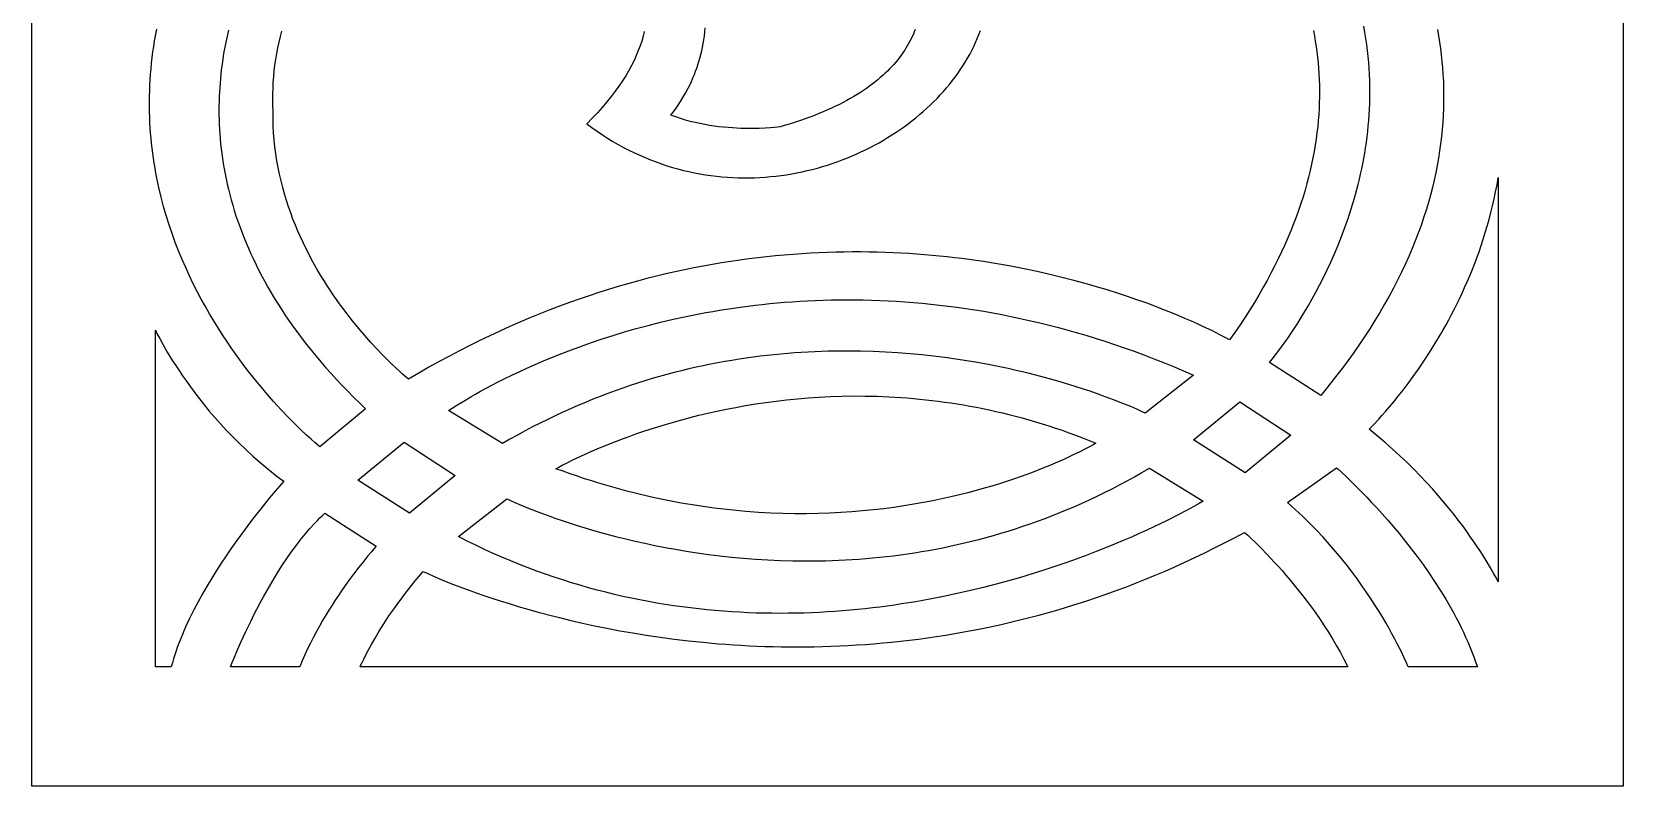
# Model space of a CAD drawing. Extents: x -4425 to -873, y -1243 to 1744.
# Drawn here: x -1282 to -882, y -1243.3 to -1053.6 of the extents above; entities that cross this region are included whole.
import ezdxf

# ---------------------------------------------------------------- set-up
doc = ezdxf.new("R2010")
doc.units = 0
doc.layers.add('LAYER_1', color=7, linetype='CONTINUOUS')

msp = doc.modelspace()

# ---------------------------------------------------------------- linework, layer by layer
at = {"layer": 'LAYER_1'}
for points in [[(-1281.97, 1256.69), (-881.97, 1256.69), (-881.97, -1243.31), (-1281.97, -1243.31)], [(-913.68, -1092.09), (-913.36, -1090.29), (-913.36, -1191.91), (-913.84, -1190.98), (-914.45, -1189.87), (-915.31, -1188.37), (-916.42, -1186.53), (-917.06, -1185.49), (-917.78, -1184.38), (-918.55, -1183.2), (-919.39, -1181.95), (-920.3, -1180.65), (-921.27, -1179.28), (-922.3, -1177.87), (-923.4, -1176.41), (-924.57, -1174.91), (-925.8, -1173.37), (-927.1, -1171.79), (-928.46, -1170.19), (-929.9, -1168.56), (-931.39, -1166.92), (-932.96, -1165.25), (-934.6, -1163.58), (-936.3, -1161.9), (-938.07, -1160.22), (-939.91, -1158.54), (-941.82, -1156.86), (-943.8, -1155.2), (-945.85, -1153.55), (-945.56, -1153.27), (-944.72, -1152.42), (-943.41, -1151.03), (-942.6, -1150.13), (-941.69, -1149.1), (-940.7, -1147.95), (-939.63, -1146.66), (-938.49, -1145.25), (-937.28, -1143.72), (-936.03, -1142.07), (-934.73, -1140.3), (-933.4, -1138.41), (-932.04, -1136.41), (-930.66, -1134.29), (-929.27, -1132.07), (-927.88, -1129.73), (-927.19, -1128.52), (-926.49, -1127.29), (-925.81, -1126.02), (-925.12, -1124.74), (-924.44, -1123.42), (-923.77, -1122.08), (-923.11, -1120.72), (-922.45, -1119.33), (-921.81, -1117.91), (-921.18, -1116.48), (-920.55, -1115.01), (-919.94, -1113.52), (-919.35, -1112.01), (-918.77, -1110.48), (-918.2, -1108.92), (-917.66, -1107.33), (-917.13, -1105.73), (-916.62, -1104.1), (-916.13, -1102.45), (-915.66, -1100.78), (-915.22, -1099.08), (-914.79, -1097.37), (-914.4, -1095.63), (-914.02, -1093.87)], [(-1161.78, -1156.07), (-1163.68, -1157.17), (-1177.22, -1148.87), (-1176.3, -1148.25), (-1175.16, -1147.52), (-1173.58, -1146.55), (-1171.58, -1145.36), (-1170.42, -1144.7), (-1169.16, -1143.99), (-1167.79, -1143.25), (-1166.32, -1142.47), (-1164.76, -1141.66), (-1163.09, -1140.82), (-1161.32, -1139.96), (-1159.46, -1139.08), (-1157.51, -1138.18), (-1155.46, -1137.27), (-1153.31, -1136.34), (-1151.08, -1135.42), (-1148.75, -1134.49), (-1146.34, -1133.56), (-1143.84, -1132.64), (-1141.25, -1131.73), (-1138.57, -1130.83), (-1135.81, -1129.95), (-1132.96, -1129.09), (-1130.04, -1128.25), (-1127.03, -1127.44), (-1123.94, -1126.65), (-1120.77, -1125.91), (-1117.53, -1125.2), (-1114.21, -1124.54), (-1112.52, -1124.22), (-1110.81, -1123.91), (-1109.09, -1123.62), (-1107.34, -1123.34), (-1105.58, -1123.08), (-1103.8, -1122.83), (-1102, -1122.59), (-1100.18, -1122.37), (-1098.35, -1122.16), (-1096.5, -1121.96), (-1094.63, -1121.79), (-1092.74, -1121.63), (-1090.84, -1121.48), (-1088.92, -1121.36), (-1086.98, -1121.25), (-1085.03, -1121.16), (-1083.06, -1121.09), (-1081.08, -1121.04), (-1079.07, -1121), (-1077.06, -1120.99), (-1075.02, -1121), (-1072.97, -1121.03), (-1070.91, -1121.08), (-1068.83, -1121.15), (-1066.73, -1121.25), (-1064.62, -1121.37), (-1062.49, -1121.51), (-1060.35, -1121.67), (-1058.2, -1121.86), (-1056.03, -1122.08), (-1053.84, -1122.32), (-1051.64, -1122.58), (-1049.43, -1122.87), (-1047.21, -1123.19), (-1044.96, -1123.53), (-1042.71, -1123.9), (-1040.44, -1124.3), (-1038.16, -1124.73), (-1035.87, -1125.19), (-1033.56, -1125.67), (-1031.24, -1126.19), (-1028.91, -1126.74), (-1026.56, -1127.31), (-1024.21, -1127.92), (-1021.84, -1128.56), (-1019.45, -1129.23), (-1017.06, -1129.93), (-1014.65, -1130.67), (-1012.24, -1131.44), (-1009.81, -1132.24), (-1007.37, -1133.08), (-1004.91, -1133.95), (-1002.45, -1134.86), (-999.98, -1135.81), (-997.49, -1136.78), (-995, -1137.8), (-992.49, -1138.85), (-989.97, -1139.94), (-1002.12, -1149.48), (-1003.04, -1149.05), (-1004.17, -1148.54), (-1005.73, -1147.87), (-1007.7, -1147.06), (-1010.07, -1146.13), (-1012.83, -1145.11), (-1014.34, -1144.57), (-1015.95, -1144.01), (-1017.65, -1143.45), (-1019.43, -1142.87), (-1021.3, -1142.29), (-1023.25, -1141.71), (-1025.28, -1141.13), (-1027.39, -1140.55), (-1029.58, -1139.97), (-1031.84, -1139.4), (-1034.18, -1138.85), (-1036.59, -1138.31), (-1039.07, -1137.79), (-1041.62, -1137.28), (-1044.24, -1136.8), (-1046.92, -1136.35), (-1049.67, -1135.93), (-1052.47, -1135.53), (-1055.34, -1135.17), (-1058.26, -1134.85), (-1061.24, -1134.57), (-1064.27, -1134.34), (-1067.36, -1134.15), (-1070.49, -1134.01), (-1073.68, -1133.92), (-1076.91, -1133.88), (-1080.18, -1133.91), (-1081.83, -1133.94), (-1083.5, -1133.99), (-1085.17, -1134.06), (-1086.86, -1134.14), (-1088.55, -1134.24), (-1090.26, -1134.36), (-1091.97, -1134.49), (-1093.69, -1134.65), (-1095.42, -1134.82), (-1097.16, -1135), (-1098.91, -1135.21), (-1100.67, -1135.44), (-1102.43, -1135.68), (-1104.21, -1135.95), (-1105.99, -1136.24), (-1107.78, -1136.54), (-1109.57, -1136.87), (-1111.37, -1137.22), (-1113.18, -1137.59), (-1114.99, -1137.98), (-1116.82, -1138.4), (-1118.64, -1138.84), (-1120.47, -1139.3), (-1122.31, -1139.79), (-1124.16, -1140.3), (-1126, -1140.83), (-1127.86, -1141.39), (-1129.72, -1141.97), (-1131.58, -1142.58), (-1133.44, -1143.21), (-1135.31, -1143.88), (-1137.19, -1144.56), (-1139.07, -1145.28), (-1140.95, -1146.02), (-1142.83, -1146.79), (-1144.72, -1147.58), (-1146.6, -1148.41), (-1148.5, -1149.26), (-1150.39, -1150.14), (-1152.28, -1151.06), (-1154.18, -1152), (-1156.08, -1152.97), (-1157.98, -1153.97), (-1159.88, -1155.01)], [(-1219.67, -1165.85), (-1218.64, -1166.62), (-1219.63, -1167.75), (-1220.78, -1169.09), (-1222.28, -1170.89), (-1224.09, -1173.12), (-1226.14, -1175.72), (-1227.23, -1177.16), (-1228.36, -1178.67), (-1229.53, -1180.25), (-1230.71, -1181.9), (-1231.92, -1183.62), (-1233.13, -1185.39), (-1234.34, -1187.21), (-1235.55, -1189.09), (-1236.75, -1191), (-1237.92, -1192.95), (-1239.07, -1194.93), (-1240.18, -1196.94), (-1241.24, -1198.97), (-1242.26, -1201.01), (-1243.22, -1203.07), (-1243.68, -1204.1), (-1244.12, -1205.13), (-1244.54, -1206.16), (-1244.94, -1207.18), (-1245.32, -1208.21), (-1245.69, -1209.24), (-1246.03, -1210.26), (-1246.35, -1211.28), (-1246.64, -1212.29), (-1246.91, -1213.31), (-1250.9, -1213.31), (-1250.9, -1128.67), (-1250.43, -1129.63), (-1249.83, -1130.77), (-1248.99, -1132.29), (-1247.91, -1134.17), (-1247.27, -1135.23), (-1246.57, -1136.36), (-1245.8, -1137.55), (-1244.97, -1138.81), (-1244.08, -1140.13), (-1243.12, -1141.5), (-1242.1, -1142.92), (-1241.01, -1144.38), (-1239.86, -1145.88), (-1238.64, -1147.41), (-1237.35, -1148.98), (-1235.99, -1150.56), (-1234.57, -1152.16), (-1233.08, -1153.78), (-1231.52, -1155.41), (-1229.89, -1157.04), (-1228.19, -1158.67), (-1226.42, -1160.29), (-1224.58, -1161.9), (-1223.64, -1162.7), (-1222.67, -1163.5), (-1221.69, -1164.29), (-1220.69, -1165.07)], [(-1016.19, -1156.35), (-1014.48, -1157.04), (-1015.15, -1157.43), (-1015.98, -1157.89), (-1017.12, -1158.5), (-1018.58, -1159.24), (-1020.35, -1160.1), (-1022.41, -1161.06), (-1024.76, -1162.1), (-1026.05, -1162.64), (-1027.4, -1163.19), (-1028.82, -1163.76), (-1030.31, -1164.33), (-1031.87, -1164.91), (-1033.5, -1165.5), (-1035.19, -1166.09), (-1036.94, -1166.67), (-1038.76, -1167.25), (-1040.65, -1167.83), (-1042.59, -1168.4), (-1044.6, -1168.96), (-1046.66, -1169.51), (-1048.79, -1170.04), (-1050.97, -1170.56), (-1053.22, -1171.06), (-1055.52, -1171.54), (-1057.87, -1171.99), (-1060.28, -1172.42), (-1062.75, -1172.82), (-1065.27, -1173.19), (-1067.84, -1173.53), (-1070.46, -1173.83), (-1073.13, -1174.1), (-1075.85, -1174.33), (-1078.63, -1174.51), (-1081.45, -1174.65), (-1084.31, -1174.75), (-1087.23, -1174.79), (-1090.19, -1174.79), (-1093.19, -1174.73), (-1096.24, -1174.62), (-1099.33, -1174.45), (-1102.46, -1174.22), (-1105.64, -1173.93), (-1107.24, -1173.76), (-1108.85, -1173.58), (-1110.47, -1173.37), (-1112.1, -1173.16), (-1113.75, -1172.92), (-1115.4, -1172.66), (-1117.06, -1172.39), (-1118.73, -1172.1), (-1120.4, -1171.79), (-1122.09, -1171.47), (-1123.79, -1171.12), (-1125.49, -1170.76), (-1127.21, -1170.37), (-1128.93, -1169.97), (-1130.66, -1169.54), (-1132.4, -1169.1), (-1134.15, -1168.63), (-1135.91, -1168.15), (-1137.67, -1167.64), (-1139.44, -1167.11), (-1141.22, -1166.56), (-1143.01, -1165.99), (-1144.8, -1165.39), (-1146.61, -1164.77), (-1148.42, -1164.13), (-1150.24, -1163.47), (-1149.51, -1163.07), (-1148.63, -1162.59), (-1147.4, -1161.96), (-1145.84, -1161.19), (-1143.97, -1160.31), (-1141.78, -1159.32), (-1139.3, -1158.25), (-1137.95, -1157.69), (-1136.52, -1157.11), (-1135.03, -1156.53), (-1133.46, -1155.94), (-1131.83, -1155.34), (-1130.14, -1154.73), (-1128.37, -1154.13), (-1126.54, -1153.53), (-1124.65, -1152.92), (-1122.7, -1152.33), (-1120.69, -1151.74), (-1118.62, -1151.16), (-1116.48, -1150.6), (-1114.3, -1150.05), (-1112.05, -1149.52), (-1109.75, -1149.01), (-1107.4, -1148.51), (-1105, -1148.05), (-1102.54, -1147.61), (-1100.04, -1147.2), (-1097.48, -1146.82), (-1094.88, -1146.47), (-1092.23, -1146.16), (-1089.54, -1145.89), (-1086.8, -1145.66), (-1084.02, -1145.47), (-1081.2, -1145.33), (-1078.34, -1145.24), (-1075.44, -1145.19), (-1072.5, -1145.2), (-1069.52, -1145.27), (-1066.51, -1145.39), (-1063.47, -1145.57), (-1061.93, -1145.68), (-1060.39, -1145.81), (-1058.84, -1145.96), (-1057.28, -1146.12), (-1055.71, -1146.3), (-1054.14, -1146.49), (-1052.55, -1146.71), (-1050.97, -1146.94), (-1049.37, -1147.18), (-1047.77, -1147.45), (-1046.16, -1147.73), (-1044.54, -1148.04), (-1042.92, -1148.36), (-1041.29, -1148.7), (-1039.65, -1149.06), (-1038.01, -1149.44), (-1036.36, -1149.85), (-1034.71, -1150.27), (-1033.05, -1150.71), (-1031.39, -1151.17), (-1029.72, -1151.66), (-1028.04, -1152.17), (-1026.36, -1152.7), (-1024.68, -1153.25), (-1022.99, -1153.82), (-1021.3, -1154.42), (-1019.6, -1155.04), (-1017.89, -1155.68)], [(-989.99, -1156.18), (-978.36, -1146.67), (-965.54, -1155), (-976.97, -1164.5)], [(-1200.03, -1166.34), (-1188.4, -1156.83), (-1175.57, -1165.16), (-1187, -1174.67)], [(-1172.55, -1181.67), (-1174.74, -1180.56), (-1162.6, -1171.02), (-1161.66, -1171.46), (-1160.52, -1171.97), (-1158.95, -1172.64), (-1156.95, -1173.46), (-1154.56, -1174.39), (-1151.78, -1175.41), (-1150.25, -1175.96), (-1148.63, -1176.51), (-1146.93, -1177.08), (-1145.13, -1177.65), (-1143.25, -1178.24), (-1141.28, -1178.82), (-1139.24, -1179.41), (-1137.11, -1179.99), (-1134.91, -1180.57), (-1132.63, -1181.13), (-1130.28, -1181.69), (-1127.85, -1182.23), (-1125.36, -1182.76), (-1122.8, -1183.26), (-1120.17, -1183.74), (-1117.47, -1184.2), (-1114.72, -1184.63), (-1111.9, -1185.02), (-1109.02, -1185.38), (-1106.09, -1185.7), (-1103.1, -1185.98), (-1100.06, -1186.22), (-1096.97, -1186.41), (-1093.83, -1186.55), (-1090.64, -1186.64), (-1087.41, -1186.68), (-1084.13, -1186.65), (-1082.48, -1186.62), (-1080.81, -1186.57), (-1079.14, -1186.5), (-1077.45, -1186.42), (-1075.76, -1186.32), (-1074.06, -1186.2), (-1072.34, -1186.07), (-1070.62, -1185.91), (-1068.89, -1185.74), (-1067.15, -1185.56), (-1065.41, -1185.35), (-1063.65, -1185.12), (-1061.89, -1184.88), (-1060.12, -1184.61), (-1058.35, -1184.32), (-1056.56, -1184.01), (-1054.77, -1183.69), (-1052.98, -1183.34), (-1051.18, -1182.96), (-1049.37, -1182.57), (-1047.55, -1182.15), (-1045.74, -1181.71), (-1043.91, -1181.25), (-1042.08, -1180.76), (-1040.25, -1180.25), (-1038.41, -1179.72), (-1036.56, -1179.16), (-1034.72, -1178.57), (-1032.87, -1177.96), (-1031.01, -1177.33), (-1029.15, -1176.67), (-1027.29, -1175.98), (-1025.43, -1175.26), (-1023.56, -1174.52), (-1021.69, -1173.75), (-1019.82, -1172.95), (-1017.95, -1172.12), (-1016.07, -1171.27), (-1014.19, -1170.38), (-1012.32, -1169.47), (-1010.44, -1168.52), (-1008.56, -1167.55), (-1006.68, -1166.54), (-1004.8, -1165.51), (-1002.92, -1164.44), (-1001.03, -1163.34), (-987.5, -1171.64), (-988.57, -1172.26), (-989.89, -1173.01), (-991.71, -1173.99), (-994, -1175.19), (-996.76, -1176.58), (-998.31, -1177.34), (-999.97, -1178.13), (-1001.73, -1178.95), (-1003.6, -1179.8), (-1005.58, -1180.67), (-1007.65, -1181.56), (-1009.82, -1182.47), (-1012.09, -1183.4), (-1014.45, -1184.33), (-1016.91, -1185.27), (-1019.45, -1186.21), (-1022.09, -1187.14), (-1024.81, -1188.08), (-1027.61, -1189), (-1030.49, -1189.91), (-1033.45, -1190.8), (-1036.49, -1191.68), (-1039.61, -1192.53), (-1042.79, -1193.35), (-1046.05, -1194.14), (-1049.38, -1194.89), (-1052.77, -1195.61), (-1056.23, -1196.28), (-1059.75, -1196.91), (-1061.53, -1197.2), (-1063.33, -1197.49), (-1065.14, -1197.75), (-1066.96, -1198.01), (-1068.8, -1198.25), (-1070.66, -1198.47), (-1072.52, -1198.68), (-1074.4, -1198.88), (-1076.29, -1199.06), (-1078.2, -1199.22), (-1080.12, -1199.36), (-1082.05, -1199.49), (-1083.99, -1199.6), (-1085.94, -1199.69), (-1087.9, -1199.76), (-1089.88, -1199.81), (-1091.86, -1199.84), (-1093.86, -1199.85), (-1095.86, -1199.84), (-1097.88, -1199.81), (-1099.9, -1199.76), (-1101.94, -1199.68), (-1103.98, -1199.58), (-1106.03, -1199.46), (-1108.09, -1199.32), (-1110.16, -1199.15), (-1112.24, -1198.95), (-1114.33, -1198.74), (-1116.42, -1198.49), (-1118.52, -1198.22), (-1120.62, -1197.93), (-1122.74, -1197.6), (-1124.86, -1197.25), (-1126.98, -1196.87), (-1129.11, -1196.47), (-1131.25, -1196.03), (-1133.39, -1195.57), (-1135.54, -1195.07), (-1137.69, -1194.55), (-1139.85, -1193.99), (-1142.01, -1193.4), (-1144.17, -1192.79), (-1146.34, -1192.14), (-1148.51, -1191.45), (-1150.69, -1190.74), (-1152.86, -1189.99), (-1155.04, -1189.21), (-1157.23, -1188.39), (-1159.41, -1187.54), (-1161.6, -1186.65), (-1163.79, -1185.73), (-1165.97, -1184.77), (-1168.17, -1183.77), (-1170.36, -1182.74)], [(-965.4, -1172.85), (-966.38, -1172), (-954.03, -1163.24), (-953.73, -1163.5), (-952.88, -1164.28), (-951.53, -1165.54), (-949.76, -1167.25), (-948.73, -1168.27), (-947.62, -1169.39), (-946.44, -1170.62), (-945.19, -1171.94), (-943.88, -1173.35), (-942.52, -1174.85), (-941.12, -1176.44), (-939.69, -1178.11), (-938.22, -1179.86), (-936.74, -1181.69), (-935.25, -1183.59), (-933.76, -1185.56), (-932.28, -1187.59), (-930.8, -1189.69), (-929.35, -1191.84), (-927.93, -1194.05), (-927.24, -1195.18), (-926.55, -1196.32), (-925.88, -1197.47), (-925.21, -1198.63), (-924.57, -1199.8), (-923.93, -1200.98), (-923.31, -1202.17), (-922.71, -1203.38), (-922.13, -1204.59), (-921.56, -1205.81), (-921.02, -1207.04), (-920.49, -1208.28), (-919.99, -1209.53), (-919.5, -1210.78), (-919.05, -1212.04), (-918.61, -1213.31), (-936, -1213.31), (-936.45, -1212.27), (-937.01, -1211.04), (-937.8, -1209.38), (-938.82, -1207.35), (-939.42, -1206.21), (-940.08, -1204.99), (-940.8, -1203.69), (-941.57, -1202.32), (-942.41, -1200.89), (-943.31, -1199.41), (-944.28, -1197.87), (-945.3, -1196.28), (-946.39, -1194.65), (-947.54, -1192.99), (-948.75, -1191.29), (-950.03, -1189.56), (-951.37, -1187.82), (-952.77, -1186.05), (-954.24, -1184.28), (-955.77, -1182.5), (-957.37, -1180.72), (-959.04, -1178.95), (-960.77, -1177.18), (-961.67, -1176.31), (-962.57, -1175.43), (-963.5, -1174.57), (-964.44, -1173.7)], [(-1208.93, -1175.23), (-1208.28, -1174.62), (-1195.4, -1182.95), (-1195.96, -1183.59), (-1196.62, -1184.35), (-1197.49, -1185.4), (-1198.55, -1186.7), (-1199.77, -1188.25), (-1201.12, -1190.02), (-1202.58, -1192), (-1204.11, -1194.18), (-1204.9, -1195.33), (-1205.69, -1196.53), (-1206.49, -1197.76), (-1207.29, -1199.03), (-1208.09, -1200.33), (-1208.89, -1201.67), (-1209.67, -1203.04), (-1210.45, -1204.44), (-1211.2, -1205.86), (-1211.94, -1207.31), (-1212.66, -1208.78), (-1213.35, -1210.27), (-1214.01, -1211.78), (-1214.64, -1213.31), (-1232.02, -1213.31), (-1231.57, -1212.17), (-1231.02, -1210.83), (-1230.27, -1209.06), (-1229.32, -1206.91), (-1228.18, -1204.44), (-1226.86, -1201.71), (-1226.13, -1200.26), (-1225.37, -1198.77), (-1224.56, -1197.24), (-1223.71, -1195.67), (-1222.83, -1194.09), (-1221.9, -1192.49), (-1220.94, -1190.88), (-1219.95, -1189.27), (-1218.92, -1187.66), (-1217.85, -1186.07), (-1216.76, -1184.5), (-1215.63, -1182.95), (-1214.48, -1181.43), (-1213.29, -1179.96), (-1212.08, -1178.54), (-1210.84, -1177.17), (-1210.2, -1176.51), (-1209.57, -1175.86)], [(-979.64, -1180.83), (-977.14, -1179.48), (-976.41, -1180.13), (-975.55, -1180.93), (-974.42, -1182.03), (-973.03, -1183.41), (-971.43, -1185.06), (-969.65, -1186.96), (-968.7, -1188), (-967.72, -1189.1), (-966.72, -1190.26), (-965.69, -1191.48), (-964.64, -1192.74), (-963.57, -1194.06), (-962.5, -1195.43), (-961.42, -1196.85), (-960.33, -1198.31), (-959.25, -1199.82), (-958.17, -1201.37), (-957.11, -1202.97), (-956.06, -1204.6), (-955.03, -1206.27), (-954.02, -1207.98), (-953.05, -1209.72), (-952.1, -1211.5), (-951.19, -1213.31), (-1199.46, -1213.31), (-1199.23, -1212.79), (-1198.95, -1212.18), (-1198.54, -1211.34), (-1198.02, -1210.3), (-1197.37, -1209.06), (-1196.6, -1207.64), (-1195.7, -1206.07), (-1194.66, -1204.34), (-1193.5, -1202.48), (-1192.19, -1200.5), (-1191.49, -1199.47), (-1190.75, -1198.42), (-1189.98, -1197.34), (-1189.17, -1196.25), (-1188.33, -1195.13), (-1187.45, -1194), (-1186.53, -1192.85), (-1185.58, -1191.69), (-1184.58, -1190.51), (-1183.56, -1189.33), (-1182.41, -1189.86), (-1181.01, -1190.48), (-1179.08, -1191.3), (-1176.63, -1192.3), (-1173.68, -1193.43), (-1172.03, -1194.04), (-1170.26, -1194.68), (-1168.37, -1195.33), (-1166.36, -1196.01), (-1164.25, -1196.7), (-1162.02, -1197.4), (-1159.69, -1198.1), (-1157.25, -1198.81), (-1154.71, -1199.53), (-1152.07, -1200.23), (-1149.32, -1200.93), (-1146.48, -1201.62), (-1143.55, -1202.29), (-1140.52, -1202.95), (-1137.4, -1203.59), (-1134.19, -1204.2), (-1130.9, -1204.78), (-1127.52, -1205.33), (-1124.05, -1205.84), (-1120.51, -1206.32), (-1116.89, -1206.75), (-1113.19, -1207.13), (-1109.42, -1207.47), (-1107.5, -1207.62), (-1105.57, -1207.75), (-1103.62, -1207.87), (-1101.66, -1207.98), (-1099.67, -1208.07), (-1097.68, -1208.14), (-1095.66, -1208.2), (-1093.63, -1208.24), (-1091.58, -1208.27), (-1089.51, -1208.27), (-1087.44, -1208.26), (-1085.34, -1208.23), (-1083.23, -1208.19), (-1081.11, -1208.12), (-1078.97, -1208.03), (-1076.82, -1207.93), (-1074.65, -1207.8), (-1072.47, -1207.65), (-1070.28, -1207.49), (-1068.07, -1207.29), (-1065.85, -1207.08), (-1063.62, -1206.85), (-1061.38, -1206.59), (-1059.12, -1206.3), (-1056.85, -1206), (-1054.57, -1205.67), (-1052.28, -1205.31), (-1049.98, -1204.93), (-1047.67, -1204.52), (-1045.35, -1204.09), (-1043.01, -1203.63), (-1040.67, -1203.14), (-1038.32, -1202.63), (-1035.96, -1202.08), (-1033.59, -1201.51), (-1031.21, -1200.91), (-1028.82, -1200.28), (-1026.42, -1199.62), (-1024.02, -1198.93), (-1021.6, -1198.21), (-1019.18, -1197.46), (-1016.76, -1196.68), (-1014.32, -1195.86), (-1011.88, -1195.01), (-1009.43, -1194.13), (-1006.98, -1193.22), (-1004.52, -1192.27), (-1002.05, -1191.29), (-999.58, -1190.27), (-997.1, -1189.22), (-994.62, -1188.13), (-992.14, -1187), (-989.65, -1185.84), (-987.15, -1184.65), (-984.65, -1183.41), (-982.15, -1182.14)]]:
    msp.add_lwpolyline(points, close=True, dxfattribs=at)
for points in [[(-1232.55, -1053.19), (-1232.98, -1055.11), (-1233.39, -1057.08), (-1233.75, -1059.1), (-1234.07, -1061.17), (-1234.35, -1063.28), (-1234.57, -1065.44), (-1234.75, -1067.65), (-1234.82, -1068.77), (-1234.87, -1069.9), (-1234.91, -1071.04), (-1234.93, -1072.19), (-1234.94, -1073.36), (-1234.93, -1074.53), (-1234.9, -1075.71), (-1234.86, -1076.9), (-1234.79, -1078.1), (-1234.72, -1079.31), (-1234.62, -1080.53), (-1234.5, -1081.76), (-1234.37, -1083), (-1234.21, -1084.25), (-1234.04, -1085.51), (-1233.84, -1086.77), (-1233.62, -1088.04), (-1233.38, -1089.33), (-1233.12, -1090.62), (-1232.84, -1091.91), (-1232.53, -1093.22), (-1232.2, -1094.53), (-1231.85, -1095.85), (-1231.47, -1097.18), (-1231.07, -1098.51), (-1230.65, -1099.85), (-1230.19, -1101.2), (-1229.72, -1102.56), (-1229.21, -1103.92), (-1228.68, -1105.28), (-1228.12, -1106.66), (-1227.53, -1108.04), (-1226.92, -1109.42), (-1226.28, -1110.81), (-1225.6, -1112.21), (-1224.9, -1113.61), (-1224.17, -1115.02), (-1223.41, -1116.43), (-1222.62, -1117.85), (-1221.79, -1119.27), (-1220.94, -1120.69), (-1220.05, -1122.12), (-1219.13, -1123.56), (-1218.17, -1125), (-1217.19, -1126.44), (-1216.16, -1127.89), (-1215.11, -1129.34), (-1214.02, -1130.79), (-1212.89, -1132.25), (-1211.73, -1133.7), (-1210.53, -1135.17), (-1209.3, -1136.63), (-1208.03, -1138.1), (-1206.72, -1139.57), (-1205.37, -1141.04), (-1203.99, -1142.52), (-1202.57, -1143.99), (-1201.1, -1145.47), (-1199.6, -1146.95), (-1198.06, -1148.43), (-1209.54, -1157.94), (-1210.12, -1157.47), (-1210.81, -1156.88), (-1211.74, -1156.06), (-1212.89, -1155.01), (-1214.24, -1153.75), (-1215.76, -1152.26), (-1217.44, -1150.57), (-1219.26, -1148.66), (-1220.22, -1147.63), (-1221.2, -1146.55), (-1222.2, -1145.42), (-1223.23, -1144.23), (-1224.27, -1143), (-1225.33, -1141.72), (-1226.4, -1140.39), (-1227.49, -1139.02), (-1228.58, -1137.59), (-1229.68, -1136.12), (-1230.78, -1134.6), (-1231.88, -1133.04), (-1232.98, -1131.42), (-1234.08, -1129.77), (-1235.16, -1128.07), (-1236.24, -1126.32), (-1237.31, -1124.54), (-1238.35, -1122.7), (-1239.39, -1120.83), (-1240.4, -1118.91), (-1241.39, -1116.96), (-1242.35, -1114.96), (-1243.29, -1112.92), (-1244.19, -1110.84), (-1245.06, -1108.71), (-1245.9, -1106.56), (-1246.7, -1104.36), (-1247.45, -1102.12), (-1248.16, -1099.84), (-1248.83, -1097.53), (-1249.45, -1095.18), (-1250.02, -1092.8), (-1250.28, -1091.59), (-1250.53, -1090.38), (-1250.76, -1089.15), (-1250.98, -1087.92), (-1251.19, -1086.68), (-1251.38, -1085.43), (-1251.56, -1084.17), (-1251.72, -1082.9), (-1251.86, -1081.62), (-1251.99, -1080.34), (-1252.1, -1079.05), (-1252.19, -1077.75), (-1252.27, -1076.44), (-1252.33, -1075.12), (-1252.37, -1073.79), (-1252.39, -1072.46), (-1252.39, -1071.12), (-1252.38, -1069.77), (-1252.34, -1068.41), (-1252.29, -1067.04), (-1252.21, -1065.67), (-1252.12, -1064.29), (-1252, -1062.9), (-1251.87, -1061.51), (-1251.71, -1060.1), (-1251.53, -1058.69), (-1251.33, -1057.27), (-1251.1, -1055.85), (-1250.99, -1055.09), (-1250.82, -1054.17), (-1250.58, -1052.92)], [(-959.84, -1053.32), (-959.59, -1054.63), (-959.36, -1055.95), (-959.15, -1057.29), (-958.96, -1058.64), (-958.79, -1060.01), (-958.65, -1061.39), (-958.53, -1062.78), (-958.44, -1064.19), (-958.37, -1065.61), (-958.32, -1067.04), (-958.3, -1068.49), (-958.31, -1069.95), (-958.34, -1071.43), (-958.4, -1072.91), (-958.49, -1074.42), (-958.61, -1075.93), (-958.75, -1077.46), (-958.93, -1079), (-959.13, -1080.56), (-959.37, -1082.12), (-959.64, -1083.7), (-959.94, -1085.3), (-960.27, -1086.9), (-960.64, -1088.52), (-961.04, -1090.15), (-961.47, -1091.8), (-961.94, -1093.46), (-962.44, -1095.13), (-962.99, -1096.81), (-963.56, -1098.51), (-964.18, -1100.21), (-964.83, -1101.93), (-965.52, -1103.67), (-966.25, -1105.41), (-967.02, -1107.17), (-967.83, -1108.94), (-968.68, -1110.72), (-969.57, -1112.51), (-970.5, -1114.32), (-971.48, -1116.14), (-972.5, -1117.97), (-973.56, -1119.81), (-974.66, -1121.66), (-975.82, -1123.53), (-977.01, -1125.4), (-978.25, -1127.29), (-979.54, -1129.19), (-980.88, -1131.1), (-981.99, -1130.49), (-983.35, -1129.78), (-985.23, -1128.83), (-987.62, -1127.69), (-988.99, -1127.06), (-990.49, -1126.39), (-992.11, -1125.68), (-993.84, -1124.95), (-995.69, -1124.19), (-997.65, -1123.41), (-999.72, -1122.61), (-1001.9, -1121.8), (-1004.18, -1120.98), (-1006.57, -1120.16), (-1009.07, -1119.34), (-1011.67, -1118.52), (-1014.36, -1117.71), (-1017.16, -1116.91), (-1020.04, -1116.12), (-1023.03, -1115.36), (-1026.1, -1114.61), (-1029.27, -1113.9), (-1032.52, -1113.22), (-1035.86, -1112.57), (-1039.29, -1111.97), (-1042.79, -1111.41), (-1044.58, -1111.14), (-1046.38, -1110.89), (-1048.2, -1110.65), (-1050.05, -1110.43), (-1051.91, -1110.22), (-1053.79, -1110.02), (-1055.69, -1109.84), (-1057.61, -1109.68), (-1059.54, -1109.53), (-1061.5, -1109.4), (-1063.47, -1109.28), (-1065.46, -1109.19), (-1067.47, -1109.11), (-1069.49, -1109.05), (-1071.53, -1109), (-1073.59, -1108.98), (-1075.67, -1108.98), (-1077.76, -1109), (-1079.86, -1109.04), (-1081.99, -1109.1), (-1084.12, -1109.18), (-1086.28, -1109.29), (-1088.44, -1109.42), (-1090.63, -1109.57), (-1092.82, -1109.75), (-1095.03, -1109.95), (-1097.26, -1110.18), (-1099.5, -1110.43), (-1101.75, -1110.71), (-1104.02, -1111.02), (-1106.3, -1111.35), (-1108.59, -1111.72), (-1110.89, -1112.1), (-1113.21, -1112.52), (-1115.54, -1112.97), (-1117.88, -1113.45), (-1120.23, -1113.95), (-1122.6, -1114.49), (-1124.97, -1115.06), (-1127.36, -1115.66), (-1129.75, -1116.3), (-1132.16, -1116.96), (-1134.58, -1117.66), (-1137.01, -1118.4), (-1139.44, -1119.17), (-1141.89, -1119.97), (-1144.35, -1120.81), (-1146.81, -1121.68), (-1149.29, -1122.59), (-1151.77, -1123.54), (-1154.26, -1124.52), (-1156.76, -1125.55), (-1159.27, -1126.61), (-1161.78, -1127.71), (-1164.3, -1128.85), (-1166.83, -1130.03), (-1169.37, -1131.25), (-1171.91, -1132.51), (-1174.46, -1133.81), (-1177.02, -1135.15), (-1179.58, -1136.54), (-1182.15, -1137.97), (-1184.72, -1139.44), (-1187.3, -1140.96), (-1187.69, -1140.63), (-1188.79, -1139.68), (-1189.58, -1138.97), (-1190.51, -1138.11), (-1191.56, -1137.11), (-1192.72, -1135.96), (-1193.99, -1134.68), (-1195.35, -1133.26), (-1196.78, -1131.7), (-1198.27, -1130.01), (-1199.81, -1128.2), (-1201.39, -1126.26), (-1202.18, -1125.24), (-1202.99, -1124.2), (-1203.79, -1123.13), (-1204.6, -1122.02), (-1205.4, -1120.89), (-1206.21, -1119.73), (-1207.01, -1118.54), (-1207.8, -1117.32), (-1208.59, -1116.08), (-1209.37, -1114.8), (-1210.14, -1113.51), (-1210.89, -1112.18), (-1211.63, -1110.83), (-1212.36, -1109.46), (-1213.07, -1108.06), (-1213.77, -1106.63), (-1214.44, -1105.18), (-1215.09, -1103.71), (-1215.72, -1102.21), (-1216.32, -1100.69), (-1216.9, -1099.15), (-1217.45, -1097.59), (-1217.97, -1096), (-1218.46, -1094.39), (-1218.91, -1092.76), (-1219.33, -1091.11), (-1219.72, -1089.44), (-1220.07, -1087.75), (-1220.37, -1086.04), (-1220.64, -1084.31), (-1220.87, -1082.56), (-1221.05, -1080.79), (-1221.18, -1079.01), (-1221.27, -1077.2), (-1221.31, -1075.38), (-1221.3, -1073.54), (-1221.36, -1072.11), (-1221.39, -1070.67), (-1221.38, -1069.23), (-1221.34, -1067.78), (-1221.27, -1066.34), (-1221.17, -1064.89), (-1221.03, -1063.44), (-1220.86, -1061.99), (-1220.65, -1060.55), (-1220.41, -1059.11), (-1220.14, -1057.68), (-1219.83, -1056.25), (-1219.49, -1054.83), (-1219.11, -1053.42)], [(-1128.04, -1053.56), (-1128.32, -1054.74), (-1128.67, -1055.93), (-1129.06, -1057.13), (-1129.52, -1058.35), (-1130.03, -1059.59), (-1130.6, -1060.83), (-1131.23, -1062.09), (-1131.92, -1063.37), (-1132.68, -1064.65), (-1133.5, -1065.95), (-1134.38, -1067.26), (-1135.33, -1068.58), (-1136.35, -1069.91), (-1137.43, -1071.25), (-1138.59, -1072.61), (-1139.82, -1073.97), (-1141.11, -1075.35), (-1142.48, -1076.73), (-1141.18, -1077.69), (-1139.87, -1078.62), (-1138.56, -1079.5), (-1137.23, -1080.35), (-1135.9, -1081.16), (-1134.56, -1081.93), (-1133.22, -1082.67), (-1131.87, -1083.37), (-1130.52, -1084.03), (-1129.16, -1084.66), (-1127.79, -1085.25), (-1126.43, -1085.81), (-1125.06, -1086.34), (-1123.68, -1086.83), (-1122.31, -1087.28), (-1120.93, -1087.71), (-1119.55, -1088.1), (-1118.17, -1088.46), (-1116.79, -1088.78), (-1115.41, -1089.07), (-1114.03, -1089.34), (-1112.65, -1089.57), (-1111.27, -1089.77), (-1109.89, -1089.94), (-1108.51, -1090.08), (-1107.14, -1090.19), (-1105.77, -1090.27), (-1104.4, -1090.32), (-1103.03, -1090.34), (-1101.67, -1090.34), (-1100.31, -1090.31), (-1098.96, -1090.24), (-1097.61, -1090.16), (-1096.27, -1090.04), (-1094.93, -1089.9), (-1093.6, -1089.74), (-1092.28, -1089.54), (-1090.97, -1089.33), (-1089.66, -1089.08), (-1088.36, -1088.82), (-1087.07, -1088.53), (-1085.79, -1088.21), (-1084.51, -1087.87), (-1083.25, -1087.51), (-1082, -1087.13), (-1080.76, -1086.72), (-1079.53, -1086.29), (-1078.31, -1085.84), (-1077.1, -1085.37), (-1075.91, -1084.88), (-1074.73, -1084.36), (-1073.56, -1083.83), (-1072.4, -1083.28), (-1071.26, -1082.7), (-1070.14, -1082.11), (-1069.02, -1081.5), (-1067.93, -1080.87), (-1066.85, -1080.23), (-1065.79, -1079.56), (-1064.74, -1078.88), (-1063.71, -1078.18), (-1062.7, -1077.47), (-1061.7, -1076.74), (-1060.73, -1075.99), (-1059.77, -1075.23), (-1058.83, -1074.45), (-1057.91, -1073.66), (-1057.01, -1072.85), (-1056.13, -1072.03), (-1055.28, -1071.19), (-1054.44, -1070.35), (-1053.63, -1069.49), (-1052.84, -1068.61), (-1052.07, -1067.73), (-1051.32, -1066.83), (-1050.6, -1065.92), (-1049.9, -1065.01), (-1049.23, -1064.08), (-1048.58, -1063.14), (-1047.95, -1062.19), (-1047.35, -1061.23), (-1046.78, -1060.26), (-1046.23, -1059.28), (-1045.72, -1058.29), (-1045.22, -1057.3), (-1044.76, -1056.3), (-1044.32, -1055.29), (-1043.92, -1054.27), (-1043.54, -1053.25)], [(-1059.91, -1053.06), (-1060.14, -1053.65), (-1060.39, -1054.24), (-1060.66, -1054.83), (-1060.95, -1055.42), (-1061.25, -1056.01), (-1061.57, -1056.59), (-1061.9, -1057.18), (-1062.26, -1057.76), (-1062.63, -1058.34), (-1063.03, -1058.92), (-1063.44, -1059.5), (-1063.87, -1060.08), (-1064.32, -1060.65), (-1064.8, -1061.23), (-1065.29, -1061.8), (-1065.8, -1062.36), (-1066.34, -1062.92), (-1066.89, -1063.48), (-1067.47, -1064.04), (-1068.07, -1064.59), (-1068.69, -1065.14), (-1069.34, -1065.69), (-1070.01, -1066.23), (-1070.7, -1066.77), (-1071.42, -1067.3), (-1072.16, -1067.83), (-1072.92, -1068.35), (-1073.71, -1068.87), (-1074.53, -1069.38), (-1075.37, -1069.89), (-1076.23, -1070.39), (-1077.12, -1070.88), (-1078.04, -1071.37), (-1078.99, -1071.86), (-1079.96, -1072.33), (-1080.96, -1072.8), (-1081.98, -1073.27), (-1083.04, -1073.73), (-1084.12, -1074.18), (-1085.24, -1074.62), (-1086.38, -1075.05), (-1087.55, -1075.48), (-1088.75, -1075.9), (-1089.98, -1076.31), (-1091.24, -1076.72), (-1092.53, -1077.11), (-1093.85, -1077.5), (-1094.5, -1077.58), (-1095.28, -1077.66), (-1096.33, -1077.75), (-1097.63, -1077.84), (-1099.15, -1077.9), (-1100.86, -1077.94), (-1102.76, -1077.93), (-1103.76, -1077.9), (-1104.8, -1077.86), (-1105.87, -1077.79), (-1106.97, -1077.71), (-1108.1, -1077.61), (-1109.25, -1077.48), (-1110.42, -1077.33), (-1111.6, -1077.15), (-1112.8, -1076.94), (-1114.01, -1076.71), (-1115.23, -1076.44), (-1116.46, -1076.13), (-1117.68, -1075.8), (-1118.91, -1075.42), (-1120.13, -1075.01), (-1121.34, -1074.55), (-1121.1, -1074.26), (-1120.44, -1073.4), (-1119.99, -1072.78), (-1119.47, -1072.02), (-1118.9, -1071.14), (-1118.29, -1070.15), (-1117.66, -1069.04), (-1117.01, -1067.82), (-1116.36, -1066.49), (-1115.73, -1065.06), (-1115.42, -1064.31), (-1115.12, -1063.54), (-1114.83, -1062.74), (-1114.55, -1061.92), (-1114.29, -1061.08), (-1114.03, -1060.22), (-1113.8, -1059.34), (-1113.58, -1058.43), (-1113.38, -1057.51), (-1113.21, -1056.57), (-1113.05, -1055.6), (-1112.92, -1054.62), (-1112.82, -1053.63), (-1112.74, -1052.61)], [(-928.65, -1053.02), (-928.37, -1054.59), (-928.12, -1056.19), (-927.89, -1057.8), (-927.69, -1059.42), (-927.52, -1061.05), (-927.37, -1062.7), (-927.26, -1064.37), (-927.17, -1066.05), (-927.12, -1067.74), (-927.09, -1069.44), (-927.1, -1071.16), (-927.14, -1072.89), (-927.21, -1074.64), (-927.32, -1076.4), (-927.46, -1078.17), (-927.64, -1079.95), (-927.85, -1081.75), (-928.1, -1083.55), (-928.39, -1085.38), (-928.71, -1087.21), (-929.08, -1089.05), (-929.48, -1090.91), (-929.93, -1092.78), (-930.41, -1094.66), (-930.94, -1096.55), (-931.51, -1098.46), (-932.12, -1100.37), (-932.78, -1102.3), (-933.48, -1104.23), (-934.23, -1106.18), (-935.02, -1108.14), (-935.86, -1110.11), (-936.75, -1112.09), (-937.68, -1114.08), (-938.67, -1116.08), (-939.7, -1118.09), (-940.79, -1120.11), (-941.92, -1122.14), (-943.11, -1124.18), (-944.35, -1126.23), (-945.65, -1128.29), (-946.99, -1130.35), (-948.4, -1132.43), (-949.85, -1134.52), (-951.37, -1136.61), (-952.94, -1138.72), (-954.57, -1140.83), (-956.25, -1142.95), (-958, -1145.08), (-970.88, -1136.75), (-970.17, -1135.9), (-969.34, -1134.85), (-968.25, -1133.4), (-966.94, -1131.58), (-966.2, -1130.53), (-965.43, -1129.39), (-964.62, -1128.17), (-963.77, -1126.86), (-962.9, -1125.46), (-962, -1123.98), (-961.08, -1122.43), (-960.15, -1120.79), (-959.21, -1119.08), (-958.26, -1117.29), (-957.32, -1115.43), (-956.38, -1113.5), (-955.44, -1111.5), (-954.53, -1109.44), (-953.63, -1107.3), (-952.75, -1105.11), (-951.91, -1102.85), (-951.09, -1100.53), (-950.32, -1098.16), (-949.59, -1095.73), (-949.24, -1094.49), (-948.9, -1093.24), (-948.58, -1091.98), (-948.27, -1090.7), (-947.97, -1089.41), (-947.69, -1088.11), (-947.42, -1086.8), (-947.17, -1085.47), (-946.94, -1084.14), (-946.72, -1082.79), (-946.52, -1081.43), (-946.34, -1080.06), (-946.18, -1078.68), (-946.04, -1077.28), (-945.92, -1075.88), (-945.82, -1074.47), (-945.74, -1073.05), (-945.68, -1071.61), (-945.64, -1070.17), (-945.63, -1068.72), (-945.64, -1067.26), (-945.68, -1065.79), (-945.74, -1064.32), (-945.82, -1062.83), (-945.93, -1061.34), (-946.07, -1059.84), (-946.24, -1058.33), (-946.43, -1056.81), (-946.65, -1055.29), (-946.9, -1053.76), (-947.18, -1052.22)]]:
    msp.add_lwpolyline(points, dxfattribs=at)

doc.saveas('drawing.dxf')
